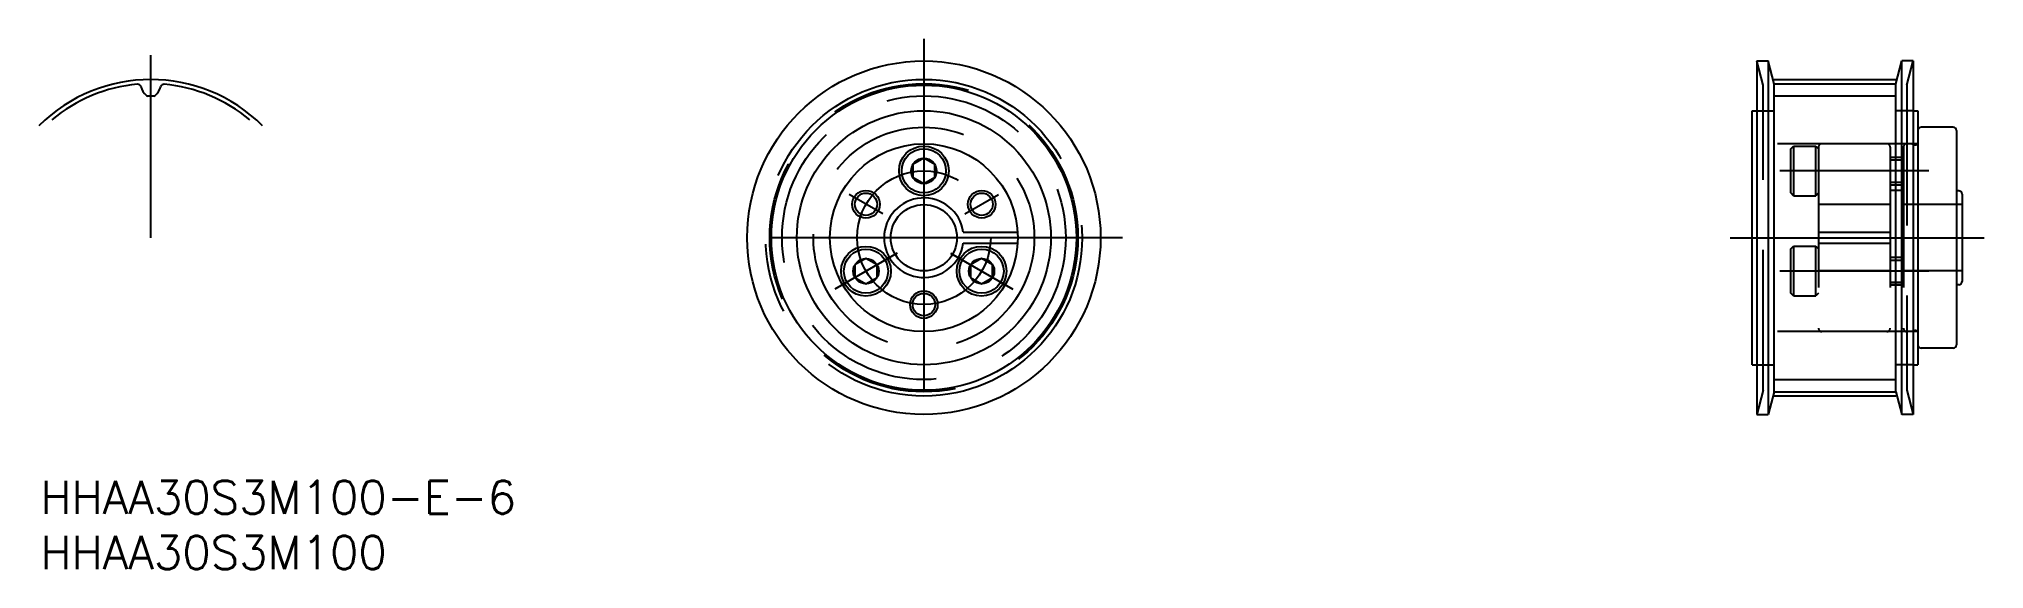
# Model space of a CAD drawing. Extents: x -80 to 96, y -30 to 18.
import ezdxf

# ---------------------------------------------------------------- set-up
doc = ezdxf.new("R2010")
doc.units = 0
doc.linetypes.add('CENTER', pattern=[50.8, 31.75, -6.35, 6.35, -6.35])
doc.linetypes.add('DASHED', pattern=[19.05, 12.7, -6.35])
doc.layers.get('0').update_dxf_attribs({"linetype": 'CONTINUOUS'})
doc.layers.add('CENTER', color=1, linetype='CENTER')
doc.styles.get("Standard").update_dxf_attribs({"font": 'txt.shx', "height": 3, "bigfont": 'bigfont.shx'})

# ---------------------------------------------------------------- blocks, each defined once
blk = doc.blocks.new('*U22')
at = {"color": 7, "linetype": 'CONTINUOUS'}
blk.add_text('HHAA30S3M100', height=3, dxfattribs=at).set_placement((-80, -30))
blk = doc.blocks.new('*U23')
at = {"color": 7, "linetype": 'CONTINUOUS'}
blk.add_text('HHAA30S3M100-E-6', height=3, dxfattribs=at).set_placement((-80, -25))

msp = doc.modelspace()

# ---------------------------------------------------------------- linework, layer by layer
at = {"color": 7, "linetype": 'CONTINUOUS'}
for p, q in [((75.41, 16), (76.45, 16)), ((75.41, 16), (75.41, -16)), ((77, 13.94), (76.45, 16)), ((76.45, 16), (76.45, -16)), ((88, 13.94), (88.55, 16)), ((89.59, 16), (88.55, 16)), ((88.55, -16), (88.55, 16)), ((89.59, 16), (89.59, -16)), ((77, 13.94), (88, 13.94)), ((77, -13.94), (77, 13.94)), ((88, -13.94), (88, 13.94)), ((75, -11.5), (75, 11.5)), ((75, 11.5), (75.41, 11.5)), ((89.59, 11.5), (90, 11.5)), ((90, 11.5), (90, -11.5)), ((93.2, 10), (90.3, 10)), ((93.5, 9.7), (93.5, -9.7)), ((0, 7.2), (-1, 6.63)), ((1, 6.63), (0, 7.2)), ((-1, 6.63), (-1, 5.47)), ((-1, 5.47), (0, 4.9)), ((0, 4.9), (1, 5.47)), ((1, 5.47), (1, 6.63)), ((93.7, 4.25), (93.5, 4.25)), ((94, 3.95), (94, -3.95)), ((3.57, 0.5), (8.49, 0.5)), ((90, 0), (90, 0)), ((3.57, -0.5), (8.49, -0.5)), ((-5.24, -1.87), (-6.24, -2.45)), ((-6.24, -2.45), (-6.24, -3.6)), ((-4.24, -2.45), (-5.24, -1.87)), ((-4.24, -3.6), (-4.24, -2.45)), ((5.23, -1.87), (4.23, -2.45)), ((4.23, -2.45), (4.23, -3.6)), ((6.23, -2.45), (5.23, -1.87)), ((6.23, -3.6), (6.23, -2.45)), ((-6.24, -3.6), (-5.24, -4.18)), ((-5.24, -4.18), (-4.24, -3.6)), ((4.23, -3.6), (5.23, -4.18)), ((5.23, -4.18), (6.23, -3.6)), ((93.7, -4.25), (93.5, -4.25)), ((90, -5.75), (90, -5.75)), ((93.2, -10), (90.3, -10)), ((75, -11.5), (75.41, -11.5)), ((89.59, -11.5), (90, -11.5)), ((77, -13.94), (76.45, -16)), ((77, -13.94), (88, -13.94)), ((88, -13.94), (88.55, -16)), ((75.41, -16), (76.45, -16)), ((89.59, -16), (88.55, -16))]:
    msp.add_line(p, q, dxfattribs=at)
at = {"color": 3, "linetype": 'DASHED'}
for p, q in [((76, 13.81), (75.41, 16)), ((89, 13.81), (89.59, 16)), ((76, -13.81), (76, 13.81)), ((77, 12.84), (88, 12.84)), ((89, 13.81), (89, -13.81)), ((75.41, 11.5), (77, 11.5)), ((89.59, 11.5), (88, 11.5)), ((90, 8.5), (75, 8.5)), ((78.5, 8.05), (78.75, 8.3)), ((78.5, 4.05), (78.5, 8.05)), ((78.75, 8.3), (80.75, 8.3)), ((78.75, 8.3), (78.75, 3.8)), ((80.75, 8.3), (81, 8.05)), ((80.75, 3.8), (80.75, 8.3)), ((81, 8.2), (81, -8.2)), ((87.5, 8.2), (87.5, -8.2)), ((87.5, 7.3), (88.7, 7.3)), ((87.5, 7.06), (88.7, 7.06)), ((88.7, 8.2), (88.7, -8.2)), ((89.39, 8.5), (89, 8.5)), ((89.69, 8.42), (89.39, 8.5)), ((78.75, 3.8), (78.5, 4.05)), ((78.75, 3.8), (80.75, 3.8)), ((81, 4.05), (80.75, 3.8)), ((87.5, 5.04), (88.7, 5.04)), ((87.5, 4.8), (88.7, 4.8)), ((88.7, 4.27), (87.5, 4.27)), ((87.5, 3), (81, 3)), ((94, 3), (88.7, 3)), ((81, 0.5), (87.5, 0.5)), ((78.5, -1.02), (78.75, -0.77)), ((78.5, -5.02), (78.5, -1.02)), ((78.75, -0.77), (80.75, -0.77)), ((78.75, -0.77), (78.75, -5.27)), ((80.75, -0.77), (81, -1.02)), ((80.75, -5.27), (80.75, -0.77)), ((81, -0.5), (87.5, -0.5)), ((87.5, -3), (81, -3)), ((87.5, -1.77), (88.7, -1.77)), ((87.5, -2.02), (88.7, -2.02)), ((94, -3), (88.7, -3)), ((78.75, -5.27), (78.5, -5.02)), ((78.75, -5.27), (80.75, -5.27)), ((81, -5.02), (80.75, -5.27)), ((87.5, -4.03), (88.7, -4.03)), ((88.7, -4.27), (87.5, -4.27)), ((87.5, -4.27), (88.7, -4.27)), ((90, -8.5), (75, -8.5)), ((89.39, -8.5), (89, -8.5)), ((89.69, -8.42), (89.39, -8.5)), ((75.41, -11.5), (77, -11.5)), ((89.59, -11.5), (88, -11.5)), ((76, -13.81), (75.41, -16)), ((77, -12.83), (88, -12.83)), ((89, -13.81), (89.59, -16))]:
    msp.add_line(p, q, dxfattribs=at)
at = {"color": 7, "linetype": 'CONTINUOUS'}
for centre, radius in [((0, 0), 16), ((0, 0), 13.81), ((0, 0), 11.5), ((0, 0), 8.5), ((0, 6.05), 2.25), ((0, 6.05), 2), ((0, 6.05), 1.15), ((-5.24, 3.03), 1.01), ((5.24, 3.03), 1.01), ((0, 0), 3), ((-5.24, -3.03), 2.25), ((-5.24, -3.03), 2), ((5.23, -3.03), 2.25), ((5.23, -3.03), 2), ((-5.24, -3.03), 1.15), ((5.23, -3.03), 1.15), ((0, -6.05), 1.01)]:
    msp.add_circle(centre, radius, dxfattribs=at)
at = {"color": 3, "linetype": 'DASHED'}
for radius in [13.95, 12.84, 10]:
    msp.add_circle((0, 0), radius, dxfattribs=at)
at = {"color": 3, "linetype": 'CONTINUOUS'}
for centre in [(-5.24, 3.03), (5.24, 3.03), (0, -6.05)]:
    msp.add_circle(centre, 1.25, dxfattribs=at)
at = {"color": 7, "linetype": 'CONTINUOUS'}
for centre, radius, start, end in [((-70, 0), 13.94, 94.9353, 130), ((-71.18, 13.61), 0.28, 17.5093, 94.9353), ((-69.02, 14.29), 1.98, 197.5093, 225.9244), ((-70.29, 12.98), 0.15, 225.9244, 271.2996), ((-70, 0), 12.83, 90, 91.2996), ((-70, 0), 12.83, 88.7004, 90), ((-69.71, 12.98), 0.15, 268.7004, 314.0756), ((-70.97, 14.29), 1.98, 314.0756, 342.4907), ((-68.82, 13.61), 0.28, 85.0647, 162.4907), ((-70, 0), 13.94, 50, 85.0647), ((90.3, 9.7), 0.3, 90, 180), ((93.2, 9.7), 0.3, 0, 90), ((0, 0), 3.6, 7.9836, 352.0164), ((93.7, 3.95), 0.3, 0, 90), ((93.7, -3.95), 0.3, 270, 0), ((90.3, -9.7), 0.3, 180, 270), ((93.2, -9.7), 0.3, 270, 0)]:
    msp.add_arc(centre, radius, start, end, dxfattribs=at)
at = {"color": 3, "linetype": 'DASHED'}
for centre, radius, start, end in [((81.3, 8.2), 0.3, 90, 180), ((87.2, 8.2), 0.3, 0, 90), ((89, 8.2), 0.3, 90, 180), ((89.77, 8.73), 0.32, 255, 315.7191), ((81.3, -8.2), 0.3, 180, 270), ((87.2, -8.2), 0.3, 270, 0), ((89, -8.2), 0.3, 180, 270), ((89.77, -8.73), 0.32, 44.3065, 105)]:
    msp.add_arc(centre, radius, start, end, dxfattribs=at)
at = {"layer": 'CENTER', "color": 1, "linetype": 'CENTER'}
for p, q in [((0, 18), (0, -18)), ((-70, 0), (-70, 16.53)), ((77, 14.33), (88, 14.33)), ((91, 6.05), (77.5, 6.05)), ((-3.72, 2.15), (-6.75, 3.9)), ((3.72, 2.15), (6.75, 3.9)), ((18, 0), (-18, 0)), ((73, 0), (96, 0)), ((-2.42, -1.4), (-8.05, -4.65)), ((2.42, -1.4), (8.05, -4.65)), ((91, -3.03), (77.5, -3.03)), ((77, -14.32), (88, -14.32))]:
    msp.add_line(p, q, dxfattribs=at)
for radius in [14.33, 6.05]:
    msp.add_circle((0, 0), radius, dxfattribs=at)
msp.add_arc((-70, 0), 14.32, 45, 135, dxfattribs=at)

# ---------------------------------------------------------------- block references
at = {"color": 7, "linetype": 'CONTINUOUS'}
for name in ['*U23', '*U22']:
    msp.add_blockref(name, (0, 0), dxfattribs=at)

doc.saveas('drawing.dxf')
